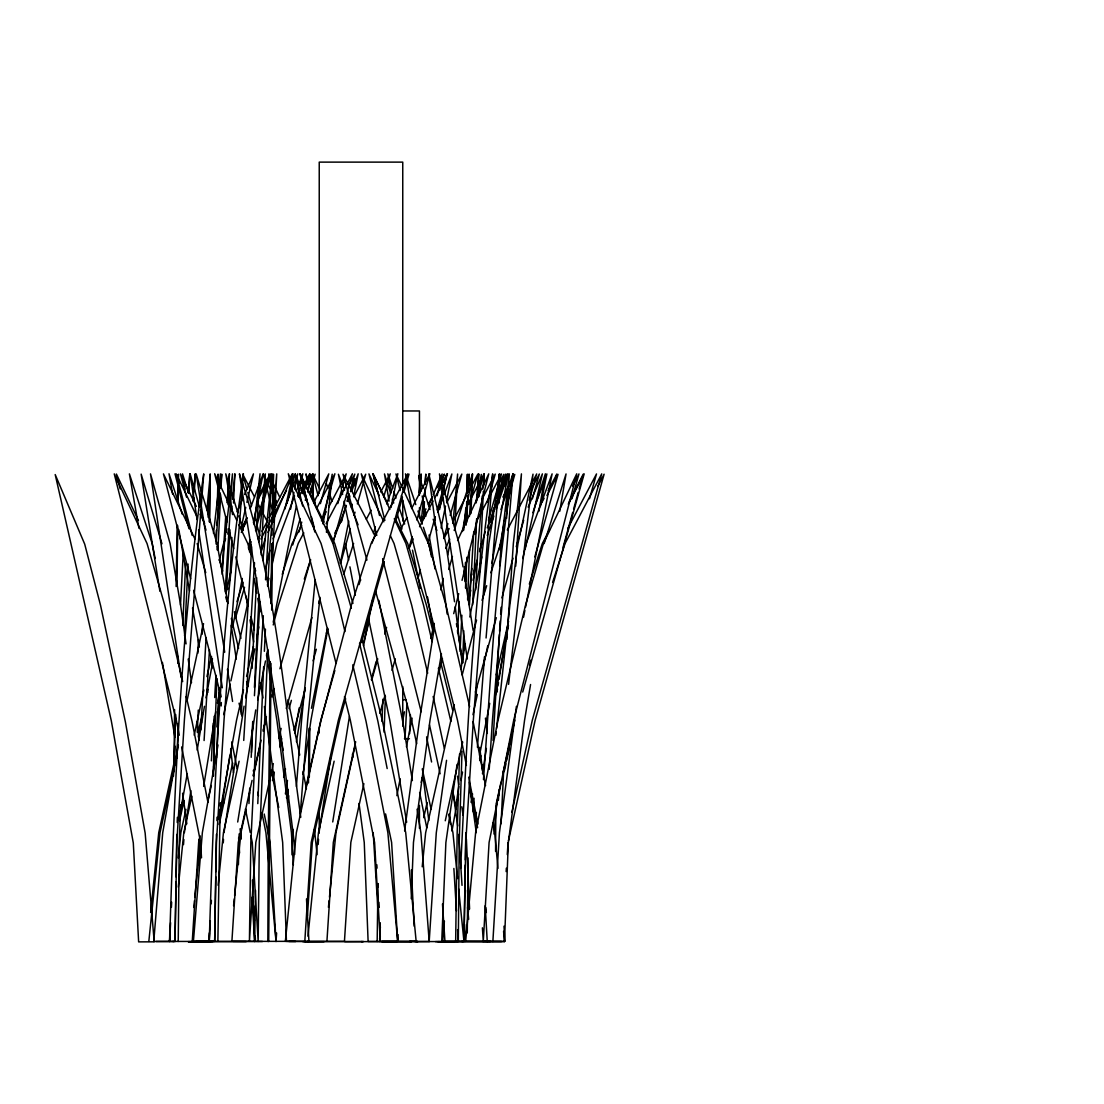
<?xml version="1.0" encoding="UTF-8"?>
<svg xmlns="http://www.w3.org/2000/svg" width="1104" height="1104" viewBox="0 0 1104 1104"><rect width="100%" height="100%" fill="white"/><g stroke="black" fill="none" stroke-linecap="round" stroke-linejoin="round"><path stroke-width="1.5" d="M495.586 851.446L495.806 808.818M207.649 692.498L207.676 689.075M496.607 692.498L496.786 670.266M209.622 522.385L210.036 474.209L209.277 521.709M380.3 936.371L379.845 941.464L380.011 922.696L380.356 927.871M497.145 691.021L497.324 670.376M498.732 503.465L498.98 474.209L498.525 503.051M174.004 764.341L174.584 709.596M174.777 765.058L174.97 746.111M175.094 734.063L175.301 715.116M178.227 941.464L179.29 842.518L180.67 804.595M213.527 776.209L213.638 765.941M213.665 762.519L214.148 716.33M217.874 941.353L220.124 809.66M308.485 782.998L309.037 728.254M309.327 776.968L309.824 728.737M467.268 932.935L468.068 857.863M176.971 586.058L177.758 525.835M178.048 503.452L178.296 484.532M178.337 481.082L178.42 474.209L178.296 479.302M217.088 549.82L217.129 546.37M217.695 503.355L218.068 474.099L217.336 504.638M270.19 661.669L268.341 832.706L267.83 941.408L268.714 941.464L271.004 663.435M271.694 610.098L272.564 542.989M272.826 522.33L273.447 474.154L272.26 523.351M312.805 496.414L313.094 474.044L312.556 496.11M465.998 580.897L466.247 561.964M466.757 522.385L467.02 501.74M467.13 493.143L467.378 474.209L466.923 492.867M176.116 586.486L177.192 525.104M198.789 864.694L199.272 839.109M238.423 864.584L239.154 833.906M270.894 603.529L271.777 543.72M377.168 941.464L377.982 883.697M455.662 941.519L457.166 832.789L459.54 754.046M465.157 581.366L465.433 562.571M170.582 922.696L169.588 941.464L169.74 932.963M155.995 941.505L175.012 941.464L176.005 881.999M176.088 876.907L176.806 834.431M175.012 941.464L176.806 842.518L184.382 720.139L203.743 473.878C180.697 628.535 174.584 785.33 169.588 941.464M210.312 920.888L209.236 941.353L209.374 932.866M195.643 941.408L214.659 941.353L215.735 876.797M215.818 871.705L216.439 834.334M214.659 941.353L216.439 842.407L224.029 720.029L243.377 473.768C220.331 628.424 214.217 785.234 209.236 941.353M465.239 865.012L463.97 941.464L444.953 941.519L442.483 903.983M465.336 859.919L465.791 832.733M252.016 897.29L254.651 941.464L255.576 890.486M177.73 503.051L178.213 482.683M271.984 535.233L272.136 528.443M466.15 525.104L466.73 501.354M460.603 868.406C467.199 736.699 472.429 604.357 492.688 473.878L473.34 720.139L465.75 842.518L463.97 941.464L458.629 888.817M384.095 732.2L385.393 696.031M461.996 751.217L459.209 842.573L458.326 941.519L457.608 929.623M173.452 776.25L175.729 714.633M177.206 822.466L177.385 817.333M213.1 776.14L216.936 678.587M216.908 820.645L217.033 817.222M382.039 721.478L382.84 699.232M462.631 663.352L463.804 630.826M176.957 758.048L178.213 723.575M216.605 757.951L219.268 692.47M220.248 806.21L220.386 802.76M291.994 854.841L293.071 829.339M257.784 803.629L263.635 666.719M409.625 733.663L410.426 714.84M411.24 898.711L413.462 842.407L430.049 720.029L441.448 653.803M467.613 599.638L469.545 549.709M470.953 513.539L472.484 473.933L454.186 530.486M302.827 941.671L504.487 941.519L508.323 842.573L524.566 720.194L530.569 684.521M197.271 732.297L198.278 710.065M251.464 752.431L252.692 721.837M441.738 941.519L445.878 842.573L457.07 764.382M177.965 663.297L178.268 656.438M184.575 635.904L188.08 564.061M221.173 705.967L221.324 702.544M465.488 588.059L466.84 557.272M182.753 625.416L185.638 563.426M187.473 523.82L187.639 520.37M188.922 492.826L189.805 473.878L188.177 492.563M193.945 501.437L194.097 497.987M194.428 491.101L195.229 473.878L192.869 501.064M197.823 653.278L198.472 639.589M207.414 692.636L207.566 689.213M226.72 532.321L226.886 528.885M228.004 504.776L229.439 473.768L226.927 502.651M229.894 580.538L231.909 537.496M233.51 503.051L234.862 473.768L232.654 499.256M252.098 668.431L256.694 577.737M264.367 651.305L265.429 629.059M457.58 632.647L459.085 601.846M472.664 604.757L476.666 518.659M477.632 497.987L478.75 473.878L476.252 502.762M479.619 572.038L483.373 491.101M483.621 485.939L484.173 473.878L482.848 489.169M200.79 730.034L206.075 637.615M204.088 740.536L209.456 650.021M211.388 760.849L213.21 723.189M216.853 726.929L219.199 687.64M243.736 740.425L254.513 562.695M248.966 803.533L249.711 788.132M251.201 757.316L252.94 721.367M404.975 738.935L406.948 703.138M493.046 740.536L499.367 634.634M498.442 800.221L498.939 789.94M501.064 823.819L503.81 767.735M202.129 634.289L202.653 623.953M208.09 517.183L210.284 474.14L206.89 509.813M211.83 668.734L212.368 658.398M217.874 549.902L220.69 494.799M221.035 487.913L221.738 474.14L220.441 487.733M254.431 687.419L259.164 594.421M261.179 554.815L265.291 473.878L258.833 541.843M267.817 649.525L259.316 842.518L258.157 941.464L252.264 842.518L250.898 835.811M270.439 597.871L276.745 473.878L270.121 543.541L267.651 586.293M423.536 518.852L424.405 501.644M424.667 496.469L425.109 487.858M425.288 484.421L425.813 474.085L424.847 484.283M454.889 527.422L457.608 474.03L452.93 523.31M460.037 651.401L461.886 615.245M463.984 573.914L464.342 567.028M466.785 518.811L468.013 494.702M468.275 489.527L469.062 474.03L467.296 492.729M180.49 605.102L183.292 552.097M171.396 907.336L171.658 902.216M221.945 570.796L225.754 516.244M226.196 593.027L229.991 529.837M211.209 903.817L211.388 900.409M469.448 605.116L473.74 531.645M475.686 589.715L478.129 543.541L482.255 495.972M214.687 697.521L215.97 675.275M241.252 714.523L251.712 546.853M254.431 695.699L259.937 601.583M507.012 639.34L507.316 634.207M507.619 629.073L513.346 543.541L521.433 473.878L515.706 566.228M492.867 941.519L499.436 832.789L516.424 706.353M216.039 543.996L220.4 473.878L213.486 533.342M225.147 591.882L232.489 473.878L224.402 543.541L222.221 574.328M256.432 531.921L260.033 473.768L254.127 524.745M263.304 615.715L256.818 720.029L250.829 842.407L249.421 941.353L255.824 842.407L273.323 763.623M265.54 579.807L272.122 473.768L262.835 560.542M420.017 492.798L421.19 473.975L419.023 492.674M352.756 664.856L366.045 721.381L387.863 832.637L397.688 941.353L398.102 934.564M499.574 631.212L500.209 620.945M500.636 614.114L501.064 607.269M506.584 518.342L509.344 473.878L501.257 543.541L499.698 565.772M192.248 941.464L198.651 842.518L200.141 835.811M231.895 941.353L238.298 842.407L252.085 780.376M304.801 941.408L311.204 842.462L338.39 720.084L407.79 473.823L371.123 543.485L351.389 605.061L320.767 721.423L296.355 832.678L285.356 941.408M326.922 941.298L333.325 842.352L355.667 741.778M414.925 941.56L429.194 941.519L436.287 832.789L446.554 760.297M473.188 811.868L474.085 798.275M477.425 747.284L484.49 656.811M483.469 779.617C490.99 677.511 495.061 574.811 512.974 473.823L500.926 509.579M489.21 769.378L492.453 720.084L512.974 473.823L506.281 511.042M506.143 871.58L506.363 868.172M507.274 854.524L508.061 842.587M261.841 812.503L265.926 832.733L276.041 941.464L276.607 932.963M307.423 915.878L312.322 842.531L339.577 720.222L345.635 698.749M183.499 844.629L183.871 839.523M223.27 842.821L223.505 839.426M318.173 844.463L318.532 839.371M469.407 516.41L472.484 473.933L462.479 531.521M296.396 786.572L301.475 721.574L315.22 579.655M475.741 699.177L476.942 683.776M300.288 813.703L307.657 720.277L319.939 597.236M193.407 941.353L202.349 832.623L218.012 744.965M444.388 921.081L442.718 941.464L504.818 941.464L504.004 926.173M486.064 638.002L499.739 473.823L488.893 543.485L484.035 594.794M185.817 519.749L186.107 516.355M231.771 509.455L232.061 506.06M495.972 735.209L496.289 731.786M496.593 728.364L509.855 605.24L517.969 543.72L533.011 474.154L508.585 684.342M493.971 834.044L496.924 801.766M215.763 536.999L216.412 530.21M216.895 525.104L219.958 492.826M421.286 521.654L423.232 501.271M463.735 530.099L465.833 508.019M326.425 532.307L332.221 474.209L322.989 523.889M462.852 658.964L463.197 655.541M463.708 650.422L464.218 645.288M468.662 600.866L471.905 568.394M475.313 534.226L476.845 518.839M479.067 496.621L481.289 474.416L476.059 502.568M150.668 912.525L158.741 832.678L175.136 757.951M178.282 858.056L180.863 832.582L185.955 809.329M178.296 887.092L183.802 832.733L191.82 796.205M193.766 907.474L194.456 900.685M194.801 897.29L200.473 841.22M218.123 885.298L223.45 832.623L239.113 761.222M233.579 905.68L234.269 898.877M234.614 895.482L240.976 832.623L246.068 809.384M307.988 936.206L318.463 832.582L334.139 761.167M328.426 907.322L329.116 900.533M329.461 897.138L335.989 832.582L355.309 744.565M422.211 866.764L425.633 832.789L454.324 704.904M148.833 941.408L160.025 832.706L173.908 769.64M464.867 574.729L466.233 562.778M404.616 830.953L419.299 721.381L434.465 626.934M455.842 806.872L458.767 786.476M287.661 802.387L288.641 795.653M296.424 741.709L305.201 687.751M303.007 774.525L310.955 720.139L327.86 629.059M184.354 832.733L190.895 790.588M197.174 750.127L204.447 706.298M224.002 832.623L244.081 706.187M285.398 793.914L287.482 780.418M294.809 733.222L299.156 707.926M319.015 832.582L331.048 755.039M479.591 758.614L480.116 755.246M475.921 815.884L476.445 812.503M482.462 773.738L486.381 748.457M203.674 786.421L215.763 711.694M219.793 819.251L229.894 755.191M237.705 822.011L255.742 709.913M332.732 821.956L349.416 716.606M497.945 686.012L498.497 682.631M499.036 679.264L507.44 626.989M559.756 511.29L566.048 473.933L544.134 543.596M460.906 669.245L465.212 643.949M469.793 616.97L481.758 556.913M538.945 511.193L545.376 473.823L532.887 512.711M178.379 745.076L162.716 832.733L153.76 941.464L344.448 941.298L350.851 842.352L363.878 783.688M451.964 831.05L458.588 793.969M461.003 780.473L462.507 772.055M179.055 819.044L187.238 773.78M194.207 735.223L203.854 689.986M218.689 818.933L236.587 720.029L243.501 689.876M471.035 802.277L472.553 793.9M479.522 755.343L489.734 703.386M491.915 563.33L508.171 473.933L496.069 509.579M499.229 549.833L503.824 524.538M504.445 521.157L505.052 517.79M206.006 697.866L212.603 662.441M245.654 697.756L254.762 648.848M256.639 638.733L258.833 626.92M354.453 485.691L355.074 482.31M503.521 485.898L505.715 474.085L497.283 498.387M495.282 696.182L508.461 625.347M396.86 795.653L400.159 778.789M406.41 746.759L412.123 718.152M440.91 590.033L443.187 578.386M447.741 555.091L450.018 543.444M217.447 703.262L220.124 689.779M232.571 627.362L242.314 578.455M248.359 548.095L250.042 539.663M253.409 522.785L256.763 505.922M257.439 502.555L263.152 473.878L250.194 508.709M257.756 699.784L265.484 660.992M266.492 655.942L267.499 650.877M273.212 622.201L296.41 505.825M298.425 495.696L302.8 473.768L296.314 491.183M311.452 708.271L327.253 629.004M340.363 563.219L348.767 521.047M351.458 507.564L352.135 504.183M353.804 495.751L358.179 473.823L351.693 491.239M363.533 645.771L372.945 598.534M391.106 507.454L397.826 473.726L386.621 503.797M402.781 720.236L404.464 711.804M441.103 527.96L445.478 506.032M446.485 500.968L451.867 473.975L444.194 494.564M504.887 485.843L507.247 474.03L496.041 504.114M540.505 505.977L546.88 473.933L535.688 504.004M523.544 617.246L524.883 610.498M525.559 607.131L552.11 473.878L526.18 543.541L522.785 558.514M290.531 509.303L293.954 492.425M294.63 489.058L297.707 473.878L273.157 538.793M439.599 509.51L446.775 474.085L443.78 482.006M186.921 701.233L203.55 623.663M223.67 714.619L230.184 684.273M230.902 680.892L248.041 601.68M472.981 714.73L477.328 694.499M483.11 667.506L487.802 645.592M504.487 770.495L505.949 763.789M506.681 760.435L509.234 748.705M219.172 824.426L232.654 762.988M248.98 796.094L249.711 792.769M253.354 776.167L260.282 744.62M263.194 731.331L265.388 721.367M286.474 797.806L288.296 789.512M481.744 768.025L482.476 764.699M475.3 821.114L476.404 816.132M496.11 806.168L499.022 792.879M503.038 774.622L513.236 728.116M272.481 780.487L274.33 772.11M279.905 746.98L281.755 738.604M421.176 782.363L422.28 777.34M445.271 820.769L462.7 741.985M508.433 840.917L535.15 720.277L604.109 474.209L597.802 486.312M179.552 815.635L183.278 798.868M198.182 731.814L202.639 713.474M179.566 820.755L184.051 800.648M198.237 736.975L201.59 721.906M207.966 800.607L211.319 785.51M253.189 775.353L261.013 740.149M263.249 730.089L266.409 716.731M278.912 738.466L281.147 728.405M283.631 777.244L285.494 768.867M294.078 730.324L305.173 688.896M305.974 787.138L320.864 720.084L334.843 670.501M423.729 817.664L427.096 802.58M479.674 760.642L480.806 755.619M496.179 803.96L501.023 782.17M502.886 773.78L514.795 720.139M511.842 812.337L532.321 720.139L601.721 473.878L565.055 543.541L552.593 582.429M225.906 593.455L231.191 570.161M267.444 585.037L268.948 578.386M271.97 565.069L276.869 543.43L294.547 495.944M318.67 603.391L319.429 600.065M468.496 600.272L470.759 590.281M473.023 580.304L477.163 561.991M479.798 550.344L481.316 543.692M206.931 676.573L211.54 656.48M241.141 527.491L245.75 507.385M246.91 502.361L253.437 473.878L244.619 494.454M265.622 568.505L269.831 550.192M246.578 676.476L253.492 646.323M285.011 508.958L293.084 473.768L267.982 532.349M437.156 495.765L442.152 473.975L433.32 494.564M496.276 674.903L508.571 621.304M525.104 549.268L542.395 473.878L528.14 507.122M430.795 638.36L434.3 623.401M438.688 673.55L442.442 658.577M453.703 613.645L458.712 593.676M462.052 580.373L488.741 473.878L457.567 540.449M219.241 560.183L223.588 543.541M261.055 551.752L265.264 538.683M235.345 618.406L244.55 587.287M273.24 624.947L278.484 605.006L298.218 543.43L303.793 532.832M271.943 696.431L273.254 691.449M326.425 633.31L327.736 628.328M363.878 641.521L369.136 621.58M371.344 679.76L376.16 661.475M462.176 674.986L476.555 620.117M529.575 664.953L530.886 659.971M563.068 547.308L572.686 512.394M573.611 509.068L578.192 492.453M579.103 489.127L583.229 474.154L569.264 501.382M248.759 549.847L251.091 541.581M256.68 521.75L270.19 473.823L257.425 498.056M289.51 483.635L292.298 473.726L269.183 517.638M286.861 503.631L295.237 473.878L291.263 481.454M308.43 478.681L309.824 473.726L301.061 490.383M292.739 544.948L300.191 518.507M305.311 500.319L306.25 497.021M307.643 492.053L312.763 473.878L302.399 493.571M298.963 532.004L301.737 522.095M309.603 494.026L315.151 474.209L307.271 489.334M320.395 503.631L328.785 473.878L313.633 502.651M271.998 696.886L274.33 688.634M279.919 668.789L310.666 559.714M321.844 520.053L334.885 473.768L316.544 508.599M337.783 503.631L341.509 490.411M342.447 487.099L346.173 473.878L328.633 507.191M286.267 708.464L311.894 617.564M332.856 543.182L352.411 473.768L326.108 523.751M289.069 708.616L291.387 700.35M341.371 521.999L346.007 505.48M347.401 500.526L349.25 493.916M350.63 488.962L354.798 474.099L348.491 486.202M359.062 584.554L360.456 579.6M373.497 533.329L375.36 526.718M383.75 496.966L390.264 473.823L380.701 491.998M371.689 680.312L377.747 658.826M384.73 634.041L386.593 627.431M408.949 548.095L412.206 536.53M416.87 519.998L429.911 473.726L411.571 508.558M439.654 490.618L444.305 474.085L441.117 480.143M379.9 713.363L385.02 695.189M392.003 670.39L395.273 658.826M418.099 577.847L420.417 569.581M427.869 543.14L435.321 516.7M437.184 510.076L447.437 473.726L434.686 497.959M443.67 538.545L447.865 523.669M450.184 515.402L461.831 474.085L446.692 502.858M469.462 503.838L477.839 474.085L468.275 492.26M476.031 502.072L477.425 497.117M478.363 493.819L483.952 473.975L466.412 507.302M487.319 502.182L495.227 474.085L481.675 499.822M473.064 574.798L477.259 559.921M479.578 551.655L485.18 531.824M488.437 520.26L501.478 473.975L476.762 520.922M490.438 522.206L496.455 500.733M497.38 497.435L503.866 474.306L498.346 484.891M475.424 692.098L496.303 617.716M501.878 597.885L513.015 558.224M516.258 546.659L523.682 520.205M529.258 500.374L536.682 473.933L507.288 529.961M532.349 498.829L539.332 474.03L531.355 489.182M554.995 480.64L556.858 474.03L548.095 490.687M571.982 498.718L578.979 473.933L572.603 486.05M522.716 692.042L584.195 473.878L568.256 504.169M589.508 498.718L596.505 473.933L567.801 528.443M249.476 551.779L251.353 545.169M255.535 530.306L271.377 474.154L257.881 499.864M307.919 484.366L310.721 474.458L298.811 497.145M313.094 660.827L316.351 649.262M340.57 563.385L350.354 528.706M354.08 515.499L355.019 512.187M357.351 503.935L365.728 474.209L353.818 496.883M361.463 642.611L384.302 561.688M395.48 522.04L402.463 497.269M403.857 492.315L408.991 474.154L404.23 483.221M508.737 495.875L509.675 492.577M510.6 489.279L514.795 474.416L502.886 497.09M496.565 692.36L497.49 689.048M534.764 556.94L558.044 474.361L546.935 495.53M448.735 569.471L452.433 556.499M482.034 600.3L486.685 585.713M490.825 572.755L501.727 540.56M236.946 601.708L243.17 582.263M282.251 574.328L292.105 543.541L301.668 525.366M304.318 579.076L309.506 562.874M343.73 574.273L353.597 543.485M409.211 548.246L413.158 538.835M445.726 548.509L449.673 539.097M529.327 584.099L542.299 543.596L549.475 529.961M487.264 535.495L493.861 516.051M347.098 501.423L348.781 496.552M350.465 491.694L354.964 478.736M492.798 511.345L493.916 508.102M241.348 532.459L246.647 518.204M332.842 541.898L346.394 505.494M348.16 500.747L349.927 495.986M371.896 543.389L376.022 532.307M433.596 523.061L434.769 519.887M437.722 511.98L443.021 497.725M487.209 527.864L494.868 507.274M224.264 541.954L225.616 538.793M227.659 534.046L229.011 530.872M237.153 511.87L243.266 497.628M421.797 521.474L425.868 511.98M428.573 505.646L431.968 497.725M241.486 528.347L247.061 517.748M242.797 528.595L245.971 522.551M258.019 538.835L259.619 535.813M262.007 531.272L267.582 520.674M260.958 539L272.923 516.286M274.51 513.25L286.474 490.535M297.873 496.441L299.46 493.405M321.457 520.826L326.246 511.732M334.774 533.177L341.909 519.57M366.349 519.253L371.137 510.172M400.407 529.754L406.796 517.638M420.389 519.515L421.99 516.493M423.577 513.457L425.965 508.916M428.366 504.376L432.354 496.8M437.129 487.72L439.53 483.166M419.534 526.732L433.085 500.981M444.36 537.689L449.149 528.609M453.137 521.033L466.688 495.282M490.19 521.295L491.777 518.273M541.705 502.803L544.106 498.263M154.201 941.822L138.635 941.878L133.294 842.945L111.269 720.636L55.2 474.568L84.704 544.134L100.616 605.641L125.387 721.933L145.162 833.12L154.063 940.125M381.115 941.519L397.136 941.464M305.063 941.712L324.079 941.671M344.71 941.615L363.727 941.56M402.753 410.964L419.451 410.964L419.451 495.185M402.753 699.715L406.093 699.715M404.423 738.7L409.432 738.7M209.208 941.615L246.178 941.615M210.671 941.712L188.177 941.712L207.442 941.767M463.528 941.408L501.506 941.519M435.514 941.615L454.779 941.671M305.711 941.464L286.447 941.408L282.665 842.462L264.394 706.491M382.108 941.56L411.516 941.712M233.041 941.353L262.462 941.505M193.393 941.464L212.548 941.505M482.517 941.408L490.466 941.464M409.556 941.353L417.491 941.408M437.902 941.671L444.733 941.712M288.848 941.464L295.665 941.505M461.762 941.464L462.645 941.519M456.532 941.505L457.415 941.56M416.884 941.615L417.781 941.671M361.505 941.56L362.388 941.615M307.464 941.298L308.347 941.353M212.451 941.353L213.334 941.408M172.804 941.464L173.687 941.505M375.153 536.213L343.04 474.209L366.942 560.087M254.541 496.993L242.783 474.306L246.923 489.169M257.674 503.038L267.071 521.185M388.001 504.114L372.862 473.823L377.761 492.136M395.577 519.266L407.693 543.485L426.42 605.061L433.486 633.323M324.121 522.233L299.902 473.782L307.022 500.402M326.398 526.787L334.719 543.444L352.949 603.391M196.333 506.391L180.449 473.878L186.548 497.173M200.114 514.133L204.654 523.42M319.249 488.023L312.515 474.085L318.118 495.71M197.23 517.224L176.254 473.878L192.206 535.44M194.925 538.89L163.447 473.878L190.619 578.703M379.224 495.558L368.943 473.878L379.514 515.485M279.712 497.2L268.7 473.975L276.731 505.591M236.698 520.163L214.659 473.726L226.913 521.971M238.892 524.814L247.71 543.389L250.981 554.719M179.428 483.11L175.012 473.823L188.963 528.733M138.428 520.467L116.389 474.03L120.198 489.003M389.878 509.441L373.138 473.823L384.868 520.426M394.252 518.728L405.899 543.485L423.522 605.061L432.119 641.631M383.833 521.819L361.27 473.823L376.768 535.399M390.388 535.757L394.031 543.485L411.654 605.061L427.676 673.219M276.442 501.947L263.318 474.085L272.964 512.353M308.706 505.121L295.21 474.209L302.662 506.018M344.545 490.066L338.404 474.265L342.626 494.482M346.394 494.813L358.082 524.855M415.794 504.611L405.499 473.823L411.544 507.564M417.961 511.097L422.294 524.055M423.384 527.284L428.794 543.485L431.498 556.802M392.734 488.41L387.849 473.823L391.175 492.384M393.811 491.653L395.977 498.125M399.234 507.854L404.644 524.055M418.871 475.507L423.108 488.465M424.695 493.322L430.008 509.524M433.182 519.239L436.894 530.582M182.284 514.271L169.022 473.768L172.597 494.15M390.65 493.378L384.468 473.933L389.091 501.106M392.707 499.85L393.728 503.093M396.819 512.808L401.966 529.009M326.37 483.607L327.916 488.465M329.461 493.322L332.028 501.423M308.554 481.979L305.987 473.878L307.726 484.076M310.624 488.465L315.247 503.038M237.829 512.711L225.768 473.823L232.544 514.588M238.837 515.941L243.349 530.527M188.549 493.322L182.519 473.878L185.058 489.169M161.971 543.803L141.146 474.14L159.901 591.316M219.31 559.742L222.677 571.085M225.575 580.801L227.976 588.901M225.727 597.002L227.162 601.859M197.174 543.541L205.758 572.7M254.72 567.691L255.659 570.934M199.479 506.943L190.15 473.768L197.05 519.625M200.404 510.269L206.006 530.168M375.677 591.468L411.53 720.277L416.691 743.737M247.848 492.481L251.519 505.687M254.734 517.252L255.659 520.55M256.583 523.848L259.799 535.412M311.48 517.045L314.143 527.022M193.628 590.35L221.228 696.845M228.597 528.637L233.675 548.591M235.787 556.913L248.041 605.171M250.994 616.819L254.375 630.122M382.633 558.693L421.176 711.763M314.833 532.018L300.164 473.782L332.925 543.444L351.334 608.332M336.058 663.463L288.296 473.782L321.057 543.444L338.68 605.006L344.945 631.598M344.434 696.734L350.299 720.029L374.587 842.407L380.314 941.353M400.131 490.576L395.977 473.933L428.476 543.596L445.961 605.158L469.614 706.574M401.387 495.558L457.484 720.194L466.399 765.458M440.951 663.242L452.585 709.789M361.753 638.25L382.522 721.381L405.706 832.637L416.153 941.353L368.115 941.464L364.251 842.518L359.007 803.422M234.421 611.754L240.92 638.36M231.329 618.406L238.574 648.324M246.62 681.582L247.834 686.564M239.044 703.193L242.273 716.482M378.879 600.355L402.767 721.63L412.385 780.597M287.965 699.701L299.75 755.039M438.371 668.224L450.887 721.423M433.154 696.486L444.305 748.402M359.545 643.246L377.913 721.381L387.173 768.577M182.684 681.582L164.689 605.102L147.053 543.541L114.25 473.878L176.309 720.139L179.317 735.223M186.203 696.541L192.082 721.478L207.952 802.387M422.225 768.867L431.057 809.08M429.511 724.942L440.123 773.794M448.9 814.228L452.93 832.761L457.594 878.618M385.586 813.91L391.603 842.407L397.688 941.353M469.89 790.547L477.618 827.627M344.034 501.23L360.594 580.442M368.336 617.522L389.822 720.332L406.658 822.259M264.215 814.007L270.094 842.518L276.041 941.464M412.51 550.151L420.293 588.418M271.184 770.357L278.732 807.452M231.716 741.929L237.194 768.757M245.419 808.984L250.208 832.457M419.63 792.479L426.779 827.876M253.34 770.357L254.017 773.738M257.756 792.272L258.446 795.653M279.892 733.387L283.245 750.154M426.599 736.851L431.581 761.995M303.089 771.889L306.415 788.753M314.419 829.201L317.096 854.662M155.167 558.514L152.173 543.541L129.389 473.878L138.911 528.223M181.636 746.953L200.624 842.518L201.508 857.863M468.703 777.188L477.949 824.122M452.571 790.547L456.2 809.08M473.105 721.533L485.567 785.593M492.77 822.673L494.744 832.789L497.945 868.462M345.4 543.541L348.616 560.183M349.913 566.835L355.378 595.125M253.975 578.427L256.804 593.4M257.743 598.396L260.047 611.795M227.879 603.446L216.991 543.541L196.167 473.878L224.705 652.202M427.538 596.96L433.279 629.004M392.389 499.132L392.983 502.499M418.94 477.273L421.314 490.866M422.211 495.958L425.771 516.341M429.042 535.026L435.004 568.988M178.848 529.823L189.557 590.957M192.524 607.945L199.369 646.999M206.807 689.462L207.4 692.857M162.412 662.386L174.874 737.127M463.031 566.835L459.043 543.541L439.461 473.878L467.309 658.991M463.873 571.831L473.119 630.412M246.068 596.105L247.765 606.289M250.015 619.882L253.685 641.962M260.447 682.714L262.987 698.004M456.435 623.663L456.987 627.031M457.539 630.412L462.769 662.455M417.064 809.232L420.914 832.816L429.194 941.519M227.424 669.19L232.585 701.454M266.575 653.968L277.035 721.423L291.415 832.678L293.347 864.956M198.582 529.823L222.346 687.764M181.166 677.677L150.503 473.878L170.085 543.541L180.614 605.102L186.065 643.894M454.544 601.735L445.837 543.485L428.738 473.823L447.161 614.059M231.219 625.347L236.256 659.074M485.443 718.111L487.319 733.456M457.498 776.181L458.698 784.668M461.817 806.776L463.018 815.263M466.371 839.068L469.586 908.992M188.204 659.074L191.516 682.686M465.957 758.517L466.426 761.884M469.241 782.115L476.293 832.678M452.778 790.547L457.705 825.944M222.953 798.22L223.657 803.312M182.615 793.224L186.838 823.819M352.411 754.129L352.866 757.537M449.245 814.241L450.584 824.357M422.611 772.979L428.835 820.576M300.785 817.277C284.528 702.227 276.828 584.554 239.416 473.823L278.829 720.084L294.257 842.462L294.699 854.399M455.248 606.772L462.19 663.242M479.729 747.339L482.558 771.13M230.626 748.926L233.455 772.717M240.092 828.814L241.307 839.012M196.967 721.478L199.175 740.301M485.857 907.433L486.34 912.525M503.576 931.321L504.487 941.519M467.585 907.433L468.662 919.328M482.407 927.815L483.276 941.408L489.086 842.462L513.746 720.084L576.716 473.823L543.444 543.485L525.545 605.061L497.766 721.423L475.617 832.678L465.64 941.408L464.536 924.421M458.753 834.389L462.024 885.353M238.616 837.729L239.582 853.019M199.079 839.523L199.934 853.116M467.503 890.238L468.662 908.992M453.868 868.462L456.463 910.938M373.207 832.733L378.079 912.58M379.638 938.069L379.845 941.464M485.194 905.694L487.25 941.519M306.498 898.932L308.941 941.408M376.85 864.763L377.044 868.172M377.885 883.517L378.079 886.926M378.934 902.285L379.224 907.405M253.133 897.179L253.409 902.285M253.589 905.68L254.417 920.971M255.231 936.261L255.424 939.656M411.378 869.924L414.166 926.215M252.388 880.04L254.651 941.464M419.451 507.592L419.451 517.914M419.451 805.437L419.451 828.359M402.753 484.835L402.753 162.122L319.235 162.122L319.235 493.46M402.753 500.347L402.753 521.033M402.753 686.536L402.753 726.184M319.235 729.634L319.235 733.07M319.235 808.928L319.235 833.065"/></g></svg>
